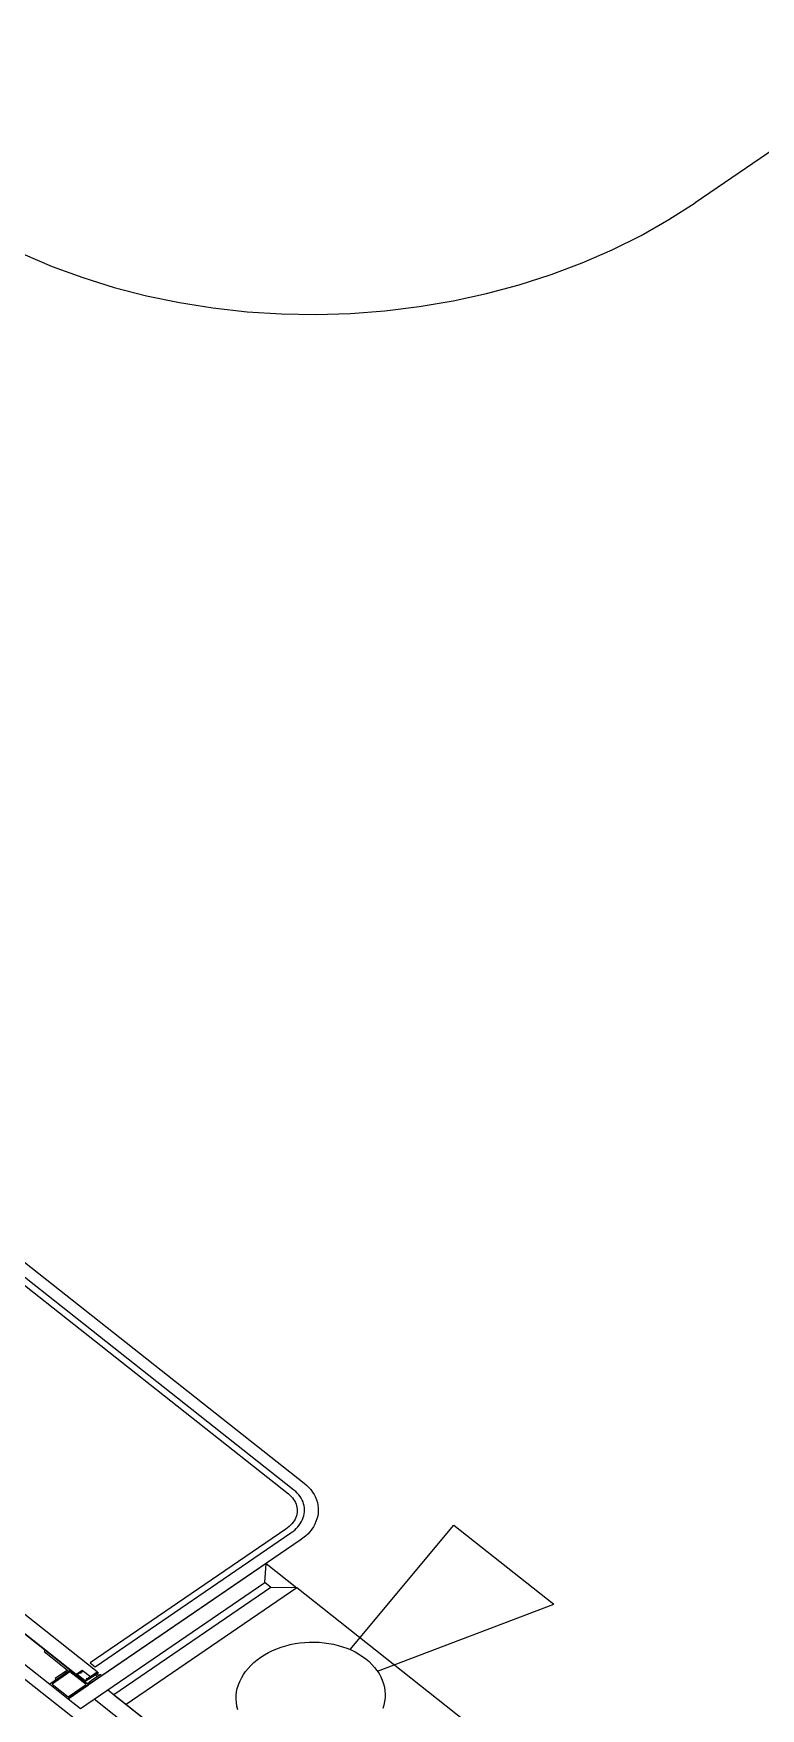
# Model space of a CAD drawing. Extents: x -68 to 264, y 51 to 115.
# Drawn here: x -28.778 to -27.876, y 78.304 to 80.382 of the extents above; entities that cross this region are included whole.
import ezdxf

# ---------------------------------------------------------------- set-up
doc = ezdxf.new("R2010")
doc.units = 0
doc.layers.get('0').update_dxf_attribs({"linetype": 'CONTINUOUS'})

msp = doc.modelspace()

# ---------------------------------------------------------------- linework, layer by layer
for p, q in [((-33.7963, 82.303), (-27.0213, 76.9412)), ((-26.0793, 81.4524), (-27.957, 80.1723)), ((-27.9897, 80.1513), (-27.957, 80.1723)), ((-28.0241, 80.1318), (-27.9897, 80.1513)), ((-28.06, 80.114), (-28.0241, 80.1318)), ((-28.7913, 80.109), (-28.7548, 80.0933)), ((-28.0973, 80.0977), (-28.06, 80.114)), ((-28.7548, 80.0933), (-28.717, 80.0793)), ((-28.1359, 80.0832), (-28.0973, 80.0977)), ((-28.717, 80.0793), (-28.678, 80.0671)), ((-28.678, 80.0671), (-28.6379, 80.0567)), ((-28.2162, 80.0596), (-28.1756, 80.0705)), ((-28.1756, 80.0705), (-28.1359, 80.0832)), ((-28.6379, 80.0567), (-28.597, 80.0483)), ((-28.597, 80.0483), (-28.5554, 80.0417)), ((-28.3421, 80.0382), (-28.2996, 80.0434)), ((-28.2996, 80.0434), (-28.2576, 80.0506)), ((-28.2576, 80.0506), (-28.2162, 80.0596)), ((-28.5554, 80.0417), (-28.5131, 80.0371)), ((-28.5131, 80.0371), (-28.4705, 80.0344)), ((-28.4705, 80.0344), (-28.4277, 80.0337)), ((-28.4277, 80.0337), (-28.3848, 80.035)), ((-28.3848, 80.035), (-28.3421, 80.0382)), ((-28.455, 78.5748), (-29.3178, 79.2563)), ((-29.3052, 79.2649), (-28.4423, 78.5835)), ((-29.3246, 79.2517), (-28.4618, 78.5702)), ((-28.7097, 78.3333), (-29.664, 79.0876)), ((-28.6989, 78.3491), (-29.6424, 79.0957)), ((-29.6482, 79.0766), (-28.7253, 78.3463)), ((-29.6666, 79.0522), (-28.758, 78.3341)), ((-28.4618, 78.5702), (-28.4599, 78.5686)), ((-28.4599, 78.5686), (-28.4582, 78.5669)), ((-28.4582, 78.5669), (-28.4567, 78.5652)), ((-28.4528, 78.573), (-28.455, 78.5748)), ((-28.4509, 78.571), (-28.4528, 78.573)), ((-28.449, 78.569), (-28.4509, 78.571)), ((-28.4474, 78.5669), (-28.449, 78.569)), ((-28.446, 78.5647), (-28.4474, 78.5669)), ((-28.4423, 78.5835), (-28.4393, 78.5809)), ((-28.4393, 78.5809), (-28.4366, 78.5782)), ((-28.4366, 78.5782), (-28.4341, 78.5754)), ((-28.4341, 78.5754), (-28.4318, 78.5724)), ((-28.4318, 78.5724), (-28.4299, 78.5693)), ((-28.4299, 78.5693), (-28.4283, 78.5661)), ((-28.4567, 78.5652), (-28.4553, 78.5633)), ((-28.4553, 78.5633), (-28.4541, 78.5614)), ((-28.4541, 78.5614), (-28.4531, 78.5595)), ((-28.4531, 78.5595), (-28.4523, 78.5575)), ((-28.4523, 78.5575), (-28.4517, 78.5554)), ((-28.4517, 78.5554), (-28.4512, 78.5534)), ((-28.4511, 78.547), (-28.4514, 78.5449)), ((-28.4512, 78.5534), (-28.451, 78.5513)), ((-28.4509, 78.5492), (-28.4511, 78.547)), ((-28.451, 78.5513), (-28.4509, 78.5492)), ((-28.4448, 78.5624), (-28.446, 78.5647)), ((-28.4437, 78.5601), (-28.4448, 78.5624)), ((-28.4429, 78.5577), (-28.4437, 78.5601)), ((-28.4423, 78.5553), (-28.4429, 78.5577)), ((-28.442, 78.5529), (-28.4423, 78.5553)), ((-28.4421, 78.5455), (-28.4419, 78.5479)), ((-28.4418, 78.5504), (-28.442, 78.5529)), ((-28.4419, 78.5479), (-28.4418, 78.5504)), ((-28.4283, 78.5661), (-28.4269, 78.5629)), ((-28.4269, 78.5629), (-28.4259, 78.5596)), ((-28.4259, 78.5596), (-28.4252, 78.5562)), ((-28.4252, 78.5562), (-28.4248, 78.5528)), ((-28.4247, 78.5494), (-28.4249, 78.546)), ((-28.4248, 78.5528), (-28.4247, 78.5494)), ((-28.4648, 78.5264), (-28.7078, 78.3605)), ((-28.4628, 78.5279), (-28.4648, 78.5264)), ((-28.4608, 78.5295), (-28.4628, 78.5279)), ((-28.4591, 78.5312), (-28.4608, 78.5295)), ((-28.4574, 78.533), (-28.4591, 78.5312)), ((-28.456, 78.5349), (-28.4574, 78.533)), ((-28.4547, 78.5368), (-28.456, 78.5349)), ((-28.4536, 78.5388), (-28.4547, 78.5368)), ((-28.454, 78.5252), (-28.452, 78.5272)), ((-28.4527, 78.5408), (-28.4536, 78.5388)), ((-28.4519, 78.5429), (-28.4527, 78.5408)), ((-28.452, 78.5272), (-28.45, 78.5293)), ((-28.4514, 78.5449), (-28.4519, 78.5429)), ((-28.45, 78.5293), (-28.4483, 78.5314)), ((-28.4483, 78.5314), (-28.4468, 78.5336)), ((-28.4468, 78.5336), (-28.4454, 78.5359)), ((-28.4454, 78.5359), (-28.4443, 78.5382)), ((-28.4443, 78.5382), (-28.4434, 78.5406)), ((-28.4434, 78.5406), (-28.4426, 78.543)), ((-28.4426, 78.543), (-28.4421, 78.5455)), ((-28.4329, 78.5262), (-28.4353, 78.5232)), ((-28.4308, 78.5294), (-28.4329, 78.5262)), ((-28.429, 78.5326), (-28.4308, 78.5294)), ((-28.4276, 78.5358), (-28.429, 78.5326)), ((-28.4264, 78.5392), (-28.4276, 78.5358)), ((-28.4255, 78.5425), (-28.4264, 78.5392)), ((-28.4249, 78.546), (-28.4255, 78.5425)), ((-28.3853, 78.377), (-28.2564, 78.5312)), ((-28.2564, 78.5312), (-28.1325, 78.4333)), ((-28.4473, 78.5125), (-28.7097, 78.3333)), ((-28.7017, 78.3557), (-28.4587, 78.5216)), ((-28.4587, 78.5216), (-28.4563, 78.5234)), ((-28.4563, 78.5234), (-28.454, 78.5252)), ((-28.4439, 78.515), (-28.4473, 78.5125)), ((-28.4408, 78.5176), (-28.4439, 78.515)), ((-28.4379, 78.5203), (-28.4408, 78.5176)), ((-28.4353, 78.5232), (-28.4379, 78.5203)), ((-28.4896, 78.4836), (-28.7351, 78.3159)), ((-28.4912, 78.46), (-28.4896, 78.4836)), ((-28.4896, 78.4836), (-28.4514, 78.4534)), ((-28.7198, 78.3039), (-28.4912, 78.46)), ((-28.4836, 78.4539), (-28.6783, 78.3209)), ((-28.4514, 78.4534), (-28.663, 78.3089)), ((-28.4836, 78.4539), (-28.4912, 78.46)), ((-28.4514, 78.4534), (-28.4836, 78.4539)), ((-28.2221, 78.2721), (-28.4514, 78.4534)), ((-28.3513, 78.35), (-28.1325, 78.4333)), ((-28.4763, 78.3779), (-28.4708, 78.3799)), ((-28.4708, 78.3799), (-28.4652, 78.3816)), ((-28.4652, 78.3816), (-28.4595, 78.3831)), ((-28.4595, 78.3831), (-28.4536, 78.3843)), ((-28.4536, 78.3843), (-28.4476, 78.3852)), ((-28.4476, 78.3852), (-28.4416, 78.3858)), ((-28.4416, 78.3858), (-28.4356, 78.3862)), ((-28.4356, 78.3862), (-28.4295, 78.3862)), ((-28.4295, 78.3862), (-28.4235, 78.386)), ((-28.4235, 78.386), (-28.4175, 78.3854)), ((-28.4175, 78.3854), (-28.4116, 78.3846)), ((-28.4116, 78.3846), (-28.4058, 78.3835)), ((-28.4058, 78.3835), (-28.4001, 78.3821)), ((-28.4001, 78.3821), (-28.3946, 78.3805)), ((-28.3946, 78.3805), (-28.3892, 78.3786)), ((-28.7631, 78.3756), (-28.7648, 78.3745)), ((-28.7648, 78.3745), (-28.7358, 78.3515)), ((-28.7326, 78.3514), (-28.7631, 78.3756)), ((-28.7078, 78.3605), (-28.7017, 78.3557)), ((-28.5084, 78.3573), (-28.5046, 78.3609)), ((-28.5046, 78.3609), (-28.5005, 78.3643)), ((-28.5005, 78.3643), (-28.4962, 78.3674)), ((-28.4962, 78.3674), (-28.4916, 78.3704)), ((-28.4916, 78.3704), (-28.4867, 78.3731)), ((-28.4867, 78.3731), (-28.4816, 78.3756)), ((-28.4816, 78.3756), (-28.4763, 78.3779)), ((-28.3892, 78.3786), (-28.384, 78.3764)), ((-28.384, 78.3764), (-28.379, 78.374)), ((-28.379, 78.374), (-28.3743, 78.3713)), ((-28.3743, 78.3713), (-28.3698, 78.3684)), ((-28.3698, 78.3684), (-28.3656, 78.3653)), ((-28.3656, 78.3653), (-28.3617, 78.362)), ((-28.3617, 78.362), (-28.3582, 78.3585)), ((-28.7326, 78.3514), (-28.758, 78.3341)), ((-28.7328, 78.3491), (-28.7548, 78.334)), ((-28.7358, 78.3515), (-28.7511, 78.3411)), ((-28.7511, 78.3411), (-28.7495, 78.3399)), ((-28.7495, 78.3399), (-28.7326, 78.3514)), ((-28.7129, 78.3334), (-28.7328, 78.3491)), ((-28.7097, 78.3333), (-28.7326, 78.3514)), ((-28.7257, 78.346), (-28.7177, 78.3515)), ((-28.7143, 78.3369), (-28.7257, 78.346)), ((-28.7253, 78.3463), (-28.7177, 78.3515)), ((-28.7208, 78.3477), (-28.7233, 78.346)), ((-28.7233, 78.346), (-28.7141, 78.3387)), ((-28.7202, 78.3473), (-28.7208, 78.3477)), ((-28.7186, 78.3491), (-28.7202, 78.3473)), ((-28.7181, 78.3487), (-28.7186, 78.3491)), ((-28.7165, 78.3506), (-28.7181, 78.3487)), ((-28.7177, 78.3515), (-28.7165, 78.3506)), ((-28.7177, 78.3515), (-28.7074, 78.3433)), ((-28.7092, 78.3404), (-28.7143, 78.3369)), ((-28.7141, 78.3387), (-28.7116, 78.3404)), ((-28.7121, 78.3409), (-28.7095, 78.3419)), ((-28.7116, 78.3404), (-28.7121, 78.3409)), ((-28.7065, 78.3383), (-28.7112, 78.3345)), ((-28.7101, 78.3336), (-28.6935, 78.3449)), ((-28.71, 78.3423), (-28.7074, 78.3433)), ((-28.7095, 78.3419), (-28.71, 78.3423)), ((-28.7088, 78.3401), (-28.7092, 78.3404)), ((-28.6974, 78.3479), (-28.7088, 78.3401)), ((-28.7074, 78.3433), (-28.6989, 78.3491)), ((-28.7074, 78.3433), (-28.6989, 78.3491)), ((-28.6951, 78.3461), (-28.7065, 78.3383)), ((-28.6989, 78.3435), (-28.7012, 78.3453)), ((-28.6968, 78.3449), (-28.6991, 78.3467)), ((-28.6989, 78.3491), (-28.6974, 78.3479)), ((-28.6935, 78.3449), (-28.6951, 78.3461)), ((-28.5222, 78.3374), (-28.5201, 78.3416)), ((-28.5201, 78.3416), (-28.5177, 78.3458)), ((-28.5177, 78.3458), (-28.515, 78.3498)), ((-28.515, 78.3498), (-28.5118, 78.3536)), ((-28.5118, 78.3536), (-28.5084, 78.3573)), ((-28.3582, 78.3585), (-28.3549, 78.3548)), ((-28.3549, 78.3548), (-28.352, 78.351)), ((-28.352, 78.351), (-28.3494, 78.3471)), ((-28.3494, 78.3471), (-28.3472, 78.343)), ((-28.3472, 78.343), (-28.3453, 78.3388)), ((-28.3453, 78.3388), (-28.3439, 78.3345)), ((-28.758, 78.3341), (-28.7351, 78.3159)), ((-28.7548, 78.334), (-28.7349, 78.3183)), ((-28.7351, 78.3159), (-28.7097, 78.3333)), ((-28.7349, 78.3183), (-28.7129, 78.3334)), ((-28.7112, 78.3345), (-28.7101, 78.3336)), ((-28.7029, 78.3154), (-28.6859, 78.327)), ((-28.6859, 78.327), (-28.4108, 78.1093)), ((-28.6783, 78.3209), (-28.663, 78.3089)), ((-28.5267, 78.3155), (-28.5266, 78.3199)), ((-28.5266, 78.3199), (-28.5261, 78.3244)), ((-28.5261, 78.3244), (-28.5252, 78.3288)), ((-28.5252, 78.3288), (-28.5239, 78.3331)), ((-28.5239, 78.3331), (-28.5222, 78.3374)), ((-28.3439, 78.3345), (-28.3428, 78.3302)), ((-28.3428, 78.3302), (-28.3421, 78.3258)), ((-28.3421, 78.3258), (-28.3418, 78.3214)), ((-28.3418, 78.3214), (-28.3419, 78.3169)), ((-28.7351, 78.3159), (-28.7198, 78.3039)), ((-28.4278, 78.0977), (-28.7029, 78.3154)), ((-28.663, 78.3089), (-28.4338, 78.1275)), ((-28.5264, 78.3111), (-28.5267, 78.3155)), ((-28.5257, 78.3067), (-28.5264, 78.3111)), ((-28.5246, 78.3023), (-28.5257, 78.3067)), ((-28.3433, 78.3081), (-28.3446, 78.3037)), ((-28.3425, 78.3125), (-28.3433, 78.3081)), ((-28.3419, 78.3169), (-28.3425, 78.3125))]:
    msp.add_line(p, q)

doc.saveas('drawing.dxf')
